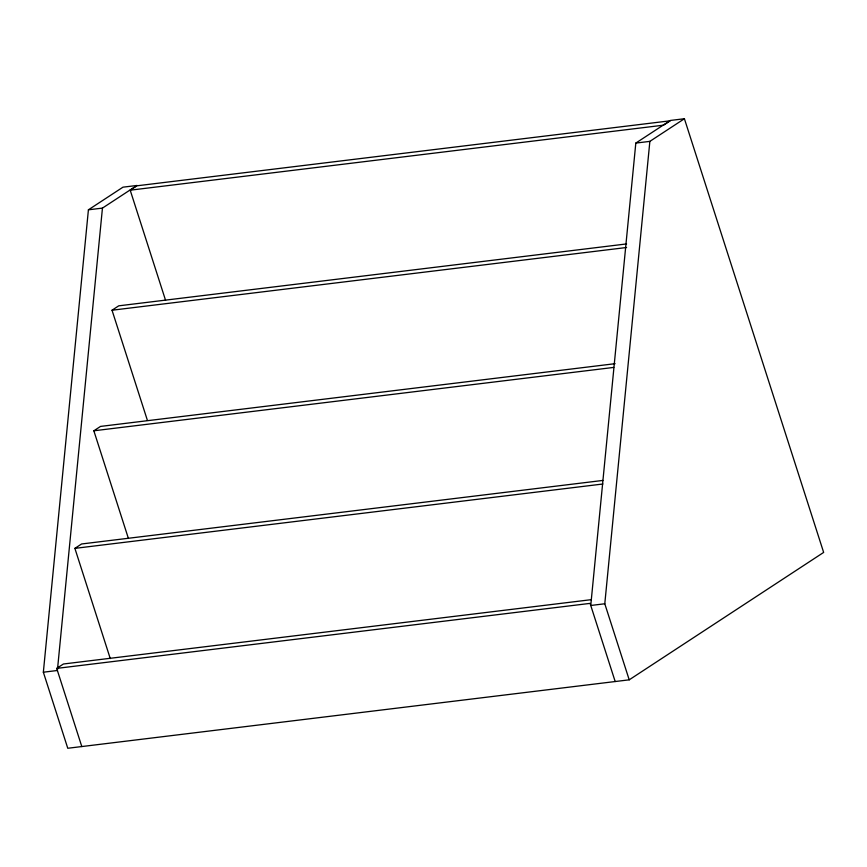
<?xml version="1.0" encoding="UTF-8"?>
<svg xmlns="http://www.w3.org/2000/svg" width="867" height="867" viewBox="0 0 867 867"><rect width="100%" height="100%" fill="white"/><g stroke="black" fill="none" stroke-linecap="round" stroke-linejoin="round"><path stroke-width="1.3" d="M684.41 118.736L649.86 141.375L604.787 603.768L590.752 605.48L635.814 143.088L670.375 120.448L684.41 118.736L823.65 552.42L629.214 679.826L67.767 748.264L43.35 672.207L88.412 209.814L122.973 187.174L137.008 185.462L102.447 208.102L88.412 209.814M102.447 208.102L57.385 670.494L43.35 672.207M130.202 190.187L136.899 185.809L670.267 120.795L663.569 125.173L130.202 190.187L165.586 300.383M147.412 420.408L112.027 310.223L118.725 305.834L626.57 243.93M128.403 538.429L93.842 430.791L100.539 426.412L615.104 363.685M110.261 658.562L74.887 548.367L81.574 543.977L602.858 480.437M81.801 746.552L56.713 668.392L63.41 664.003L591.402 599.65M635.814 143.088L649.86 141.375M112.027 310.223L626.592 247.496M93.842 430.791L613.782 367.413M74.887 548.367L602.879 484.003M56.713 668.392L590.08 603.378L615.18 681.538M604.787 603.768L629.214 679.826"/></g></svg>
